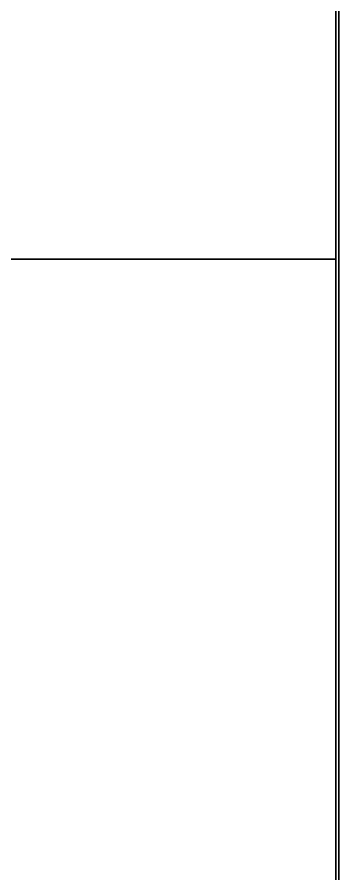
# Model space of a CAD drawing. Header units: millimetres. Extents: x -11795 to 47768, y 22971 to 65021.
# Drawn here: x 16617 to 17249, y 39193 to 40875 of the extents above; entities that cross this region are included whole.
import ezdxf

# ---------------------------------------------------------------- set-up
doc = ezdxf.new("R2010")
doc.units = ezdxf.units.MM
doc.layers.add('PLATE_VISIBLE', color=7, linetype='Continuous', lineweight=35)

msp = doc.modelspace()

# ---------------------------------------------------------------- linework, layer by layer
at = {"layer": 'PLATE_VISIBLE'}
for p, q in [((17242.9, 40400), (17242.9, 40981.7)), ((17242.9, 40981.7), (17242.9, 40400)), ((17242.9, 40400), (17242.9, 40981.7)), ((17249.1, 40987.1), (17249.1, 38129.2)), ((17242.9, 40400), (15174.2, 40400)), ((15174.2, 40400), (17242.9, 40400)), ((17242.9, 38108.7), (17242.9, 40400)), ((17242.9, 38108.7), (17242.9, 40400)), ((17242.9, 40400), (17242.9, 38108.7))]:
    msp.add_line(p, q, dxfattribs=at)

doc.saveas('drawing.dxf')
